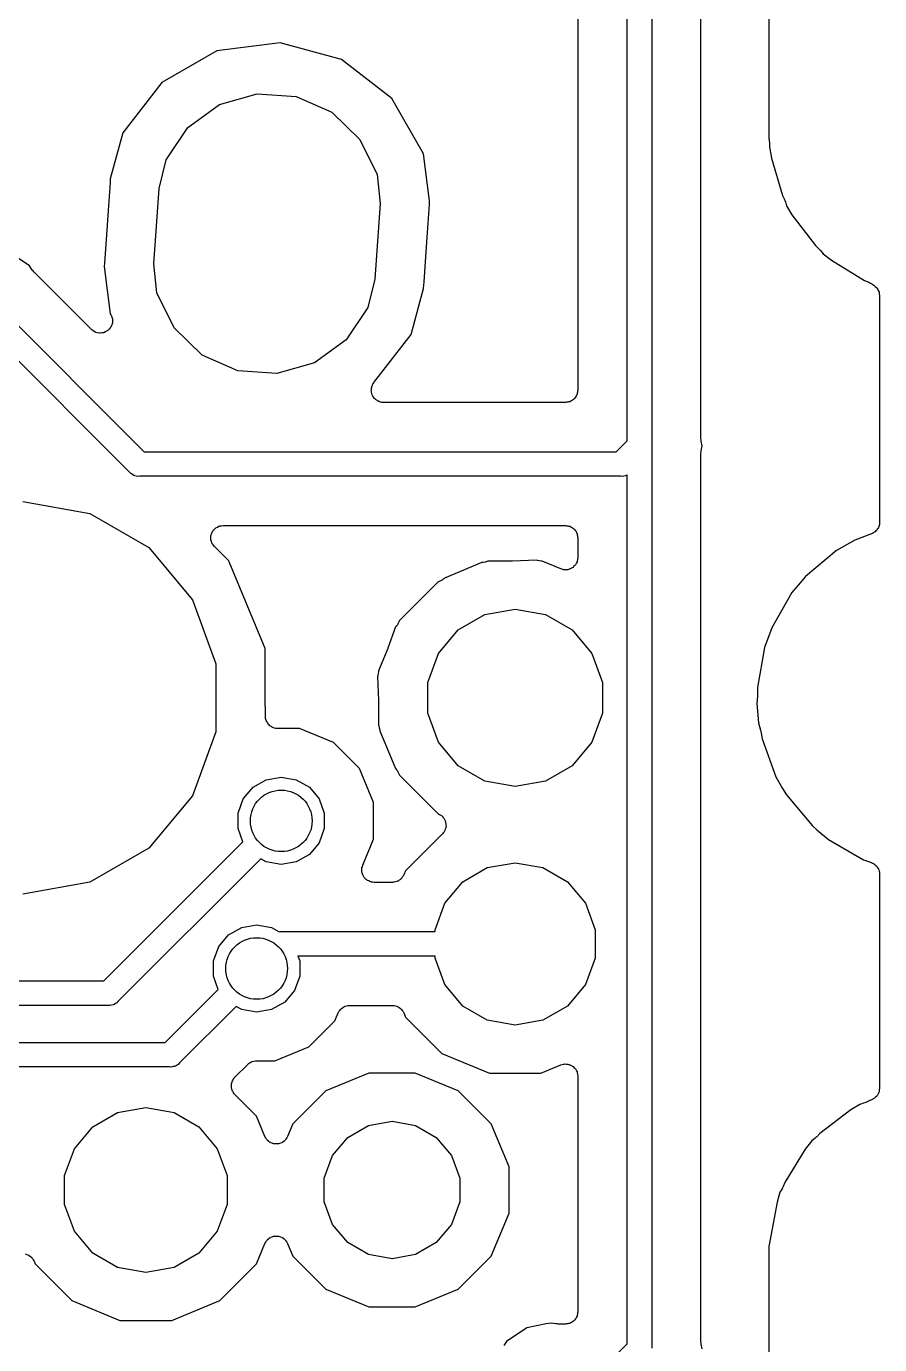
# Model space of a CAD drawing. Extents: x 240.1 to 314.9, y -176.2 to -102.8.
# Drawn here: x 306.11 to 314.91, y -155.27 to -141.66 of the extents above; entities that cross this region are included whole.
import ezdxf

# ---------------------------------------------------------------- set-up
doc = ezdxf.new("R2010")
doc.units = 0
doc.header["$MEASUREMENT"] = 0
doc.layers.add('BLACK', color=7, linetype='CONTINUOUS')

msp = doc.modelspace()

# ---------------------------------------------------------------- linework, layer by layer
at = {"layer": 'BLACK', "linetype": 'CONTINUOUS'}
for p, q in [((312.559, -126.327), (312.559, -145.984)), ((313.067, -145.915), (313.067, -126.385)), ((312.305, -145.937), (312.305, -127.001)), ((311.797, -133.445), (311.797, -145.415)), ((313.767, -135.2), (313.767, -142.803)), ((308.726, -141.831), (308.074, -141.914)), ((309.36, -142.003), (308.726, -141.831)), ((308.074, -141.914), (307.504, -142.241)), ((309.879, -142.404), (309.36, -142.003)), ((307.504, -142.241), (307.103, -142.76)), ((308.1, -142.467), (308.488, -142.356)), ((308.488, -142.356), (308.89, -142.384)), ((308.89, -142.384), (309.258, -142.547)), ((310.206, -142.974), (309.879, -142.404)), ((307.774, -142.705), (308.1, -142.467)), ((309.258, -142.547), (309.548, -142.827)), ((307.549, -143.039), (307.774, -142.705)), ((307.103, -142.76), (306.974, -143.234)), ((309.548, -142.827), (309.725, -143.189)), ((313.767, -142.803), (313.768, -142.807)), ((313.768, -142.807), (313.768, -142.817)), ((313.768, -142.817), (313.77, -142.826)), ((313.77, -142.826), (313.773, -142.875)), ((310.268, -143.461), (310.206, -142.974)), ((313.773, -142.875), (313.773, -142.876)), ((313.773, -142.876), (313.774, -142.897)), ((313.774, -142.897), (313.775, -142.905)), ((313.775, -142.905), (313.796, -143.021)), ((307.477, -143.332), (307.549, -143.039)), ((313.796, -143.021), (313.908, -143.406)), ((306.972, -143.27), (306.952, -143.56)), ((306.974, -143.234), (306.972, -143.27)), ((306.972, -143.27), (306.972, -143.27)), ((309.725, -143.189), (309.757, -143.489)), ((307.423, -144.111), (307.477, -143.332)), ((313.908, -143.406), (313.929, -143.448)), ((309.757, -143.489), (309.703, -144.268)), ((310.246, -143.787), (310.266, -143.497)), ((310.266, -143.497), (310.268, -143.461)), ((310.266, -143.497), (310.266, -143.497)), ((313.929, -143.448), (313.933, -143.46)), ((313.933, -143.46), (313.938, -143.471)), ((313.938, -143.471), (313.949, -143.511)), ((313.949, -143.511), (314.006, -143.604)), ((306.952, -143.56), (306.934, -143.813)), ((314.006, -143.604), (314.249, -143.923)), ((306.934, -143.813), (306.914, -144.103)), ((306.934, -143.813), (306.934, -143.813)), ((310.228, -144.04), (310.246, -143.787)), ((310.246, -143.787), (310.246, -143.787)), ((314.249, -143.923), (314.284, -143.955)), ((306.141, -144.132), (305.931, -143.992)), ((310.211, -144.297), (310.228, -144.04)), ((310.228, -144.04), (310.228, -144.04)), ((314.284, -143.955), (314.292, -143.965)), ((314.292, -143.965), (314.301, -143.974)), ((314.301, -143.974), (314.326, -144.007)), ((314.326, -144.007), (314.413, -144.073)), ((314.413, -144.073), (314.754, -144.283)), ((306.169, -144.175), (306.141, -144.132)), ((306.178, -144.184), (306.169, -144.175)), ((306.185, -144.194), (306.178, -144.184)), ((306.78, -144.789), (306.185, -144.194)), ((306.914, -144.103), (306.912, -144.139)), ((306.912, -144.139), (306.974, -144.626)), ((306.914, -144.103), (306.914, -144.103)), ((307.455, -144.411), (307.423, -144.111)), ((309.703, -144.268), (309.631, -144.561)), ((310.206, -144.366), (310.211, -144.297)), ((314.754, -144.283), (314.798, -144.3)), ((314.798, -144.3), (314.809, -144.307)), ((314.809, -144.307), (314.82, -144.312)), ((314.82, -144.312), (314.851, -144.331)), ((314.851, -144.331), (314.865, -144.344)), ((314.865, -144.344), (314.88, -144.357)), ((314.88, -144.357), (314.882, -144.359)), ((314.882, -144.359), (314.883, -144.36)), ((307.632, -144.773), (307.455, -144.411)), ((310.077, -144.84), (310.206, -144.366)), ((314.883, -144.36), (314.893, -144.378)), ((314.893, -144.378), (314.902, -144.395)), ((314.902, -144.395), (314.903, -144.397)), ((314.903, -144.397), (314.904, -144.4)), ((314.904, -144.4), (314.907, -144.419)), ((314.907, -144.419), (314.91, -144.438)), ((314.91, -144.438), (314.91, -146.779)), ((305.777, -144.504), (307.323, -146.05)), ((306.974, -144.626), (306.98, -144.636)), ((309.631, -144.561), (309.406, -144.895)), ((307.176, -146.263), (305.63, -144.717)), ((306.976, -144.767), (306.974, -144.772)), ((306.98, -144.763), (306.976, -144.767)), ((306.98, -144.636), (306.982, -144.641)), ((306.986, -144.748), (306.98, -144.763)), ((306.982, -144.641), (306.985, -144.646)), ((306.985, -144.646), (306.989, -144.662)), ((306.993, -144.732), (306.986, -144.748)), ((306.989, -144.662), (306.995, -144.678)), ((306.995, -144.722), (306.993, -144.727)), ((306.993, -144.727), (306.993, -144.732)), ((306.995, -144.678), (306.995, -144.683)), ((306.995, -144.683), (306.997, -144.688)), ((306.997, -144.688), (306.995, -144.705)), ((306.995, -144.705), (306.995, -144.722)), ((306.785, -144.792), (306.78, -144.789)), ((306.788, -144.796), (306.785, -144.792)), ((306.803, -144.805), (306.788, -144.796)), ((306.816, -144.815), (306.803, -144.805)), ((306.822, -144.816), (306.816, -144.815)), ((306.826, -144.819), (306.822, -144.816)), ((306.843, -144.822), (306.826, -144.819)), ((306.859, -144.826), (306.843, -144.822)), ((306.864, -144.825), (306.859, -144.826)), ((306.87, -144.826), (306.864, -144.825)), ((306.886, -144.824), (306.87, -144.826)), ((306.903, -144.822), (306.886, -144.824)), ((306.908, -144.82), (306.903, -144.822)), ((306.913, -144.819), (306.908, -144.82)), ((306.928, -144.811), (306.913, -144.819)), ((306.943, -144.803), (306.928, -144.811)), ((306.947, -144.8), (306.943, -144.803)), ((306.951, -144.797), (306.947, -144.8)), ((306.962, -144.784), (306.951, -144.797)), ((306.974, -144.772), (306.962, -144.784)), ((307.922, -145.053), (307.632, -144.773)), ((309.406, -144.895), (309.08, -145.133)), ((309.693, -145.337), (310.077, -144.84)), ((308.29, -145.216), (307.922, -145.053)), ((309.08, -145.133), (308.692, -145.244)), ((308.692, -145.244), (308.29, -145.216)), ((309.666, -145.42), (309.668, -145.407)), ((309.668, -145.428), (309.666, -145.42)), ((309.668, -145.393), (309.671, -145.385)), ((309.668, -145.407), (309.668, -145.393)), ((309.668, -145.437), (309.668, -145.428)), ((309.673, -145.45), (309.668, -145.437)), ((309.671, -145.385), (309.672, -145.376)), ((309.672, -145.376), (309.678, -145.364)), ((309.678, -145.364), (309.683, -145.351)), ((309.683, -145.351), (309.689, -145.345)), ((309.689, -145.345), (309.693, -145.337)), ((311.791, -145.447), (311.789, -145.458)), ((311.795, -145.437), (311.791, -145.447)), ((311.797, -145.415), (311.795, -145.426)), ((311.795, -145.426), (311.795, -145.437)), ((309.676, -145.463), (309.673, -145.45)), ((309.68, -145.47), (309.676, -145.463)), ((309.683, -145.478), (309.68, -145.47)), ((309.692, -145.489), (309.683, -145.478)), ((309.699, -145.5), (309.692, -145.489)), ((309.706, -145.506), (309.699, -145.5)), ((309.711, -145.512), (309.706, -145.506)), ((309.723, -145.519), (309.711, -145.512)), ((309.734, -145.527), (309.723, -145.519)), ((309.742, -145.53), (309.734, -145.527)), ((309.75, -145.534), (309.742, -145.53)), ((309.763, -145.537), (309.75, -145.534)), ((309.776, -145.541), (309.763, -145.537)), ((309.785, -145.541), (309.776, -145.541)), ((309.793, -145.542), (309.785, -145.541)), ((311.67, -145.542), (309.793, -145.542)), ((311.681, -145.54), (311.67, -145.542)), ((311.692, -145.54), (311.681, -145.54)), ((311.702, -145.536), (311.692, -145.54)), ((311.713, -145.534), (311.702, -145.536)), ((311.723, -145.529), (311.713, -145.534)), ((311.733, -145.525), (311.723, -145.529)), ((311.742, -145.518), (311.733, -145.525)), ((311.752, -145.512), (311.742, -145.518)), ((311.759, -145.504), (311.752, -145.512)), ((311.767, -145.497), (311.759, -145.504)), ((311.773, -145.487), (311.767, -145.497)), ((311.78, -145.478), (311.773, -145.487)), ((311.784, -145.468), (311.78, -145.478)), ((311.789, -145.458), (311.784, -145.468)), ((312.192, -146.05), (312.305, -145.937)), ((312.559, -145.984), (312.56, -146.001)), ((313.069, -145.927), (313.067, -145.915)), ((313.069, -145.94), (313.069, -145.927)), ((313.079, -145.99), (313.069, -145.94)), ((313.069, -146.04), (313.079, -145.99)), ((307.323, -146.05), (312.192, -146.05)), ((312.56, -146.001), (312.559, -146.007)), ((312.559, -146.007), (312.559, -155.304)), ((313.067, -146.065), (313.069, -146.053)), ((313.067, -155.235), (313.067, -146.065)), ((313.069, -146.053), (313.069, -146.04)), ((307.187, -146.276), (307.176, -146.263)), ((307.202, -146.284), (307.187, -146.276)), ((307.215, -146.294), (307.202, -146.284)), ((307.221, -146.295), (307.215, -146.294)), ((307.226, -146.298), (307.221, -146.295)), ((307.242, -146.301), (307.226, -146.298)), ((307.259, -146.305), (307.242, -146.301)), ((307.276, -146.304), (307.259, -146.305)), ((312.239, -146.304), (307.276, -146.304)), ((312.256, -146.305), (312.239, -146.304)), ((312.272, -146.301), (312.256, -146.305)), ((312.289, -146.298), (312.272, -146.301)), ((312.294, -146.295), (312.289, -146.298)), ((312.299, -146.294), (312.294, -146.295)), ((312.305, -146.29), (312.299, -146.294)), ((312.305, -155.257), (312.305, -146.29)), ((306.07, -146.565), (306.762, -146.687)), ((306.762, -146.687), (307.371, -147.039)), ((314.908, -146.801), (314.904, -146.812)), ((314.91, -146.779), (314.908, -146.79)), ((314.908, -146.79), (314.908, -146.801)), ((308.01, -146.95), (308.012, -146.934)), ((308.012, -146.917), (308.014, -146.912)), ((308.012, -146.934), (308.012, -146.917)), ((308.014, -146.906), (308.021, -146.891)), ((308.014, -146.912), (308.014, -146.906)), ((308.021, -146.891), (308.027, -146.875)), ((308.027, -146.875), (308.03, -146.871)), ((308.03, -146.871), (308.033, -146.866)), ((308.033, -146.866), (308.045, -146.854)), ((308.045, -146.854), (308.055, -146.842)), ((308.055, -146.842), (308.06, -146.839)), ((308.06, -146.839), (308.064, -146.835)), ((308.064, -146.835), (308.079, -146.828)), ((308.079, -146.828), (308.093, -146.82)), ((308.093, -146.82), (308.099, -146.819)), ((308.099, -146.819), (308.104, -146.816)), ((308.104, -146.816), (308.12, -146.815)), ((308.12, -146.815), (308.137, -146.812)), ((308.137, -146.812), (311.67, -146.812)), ((311.67, -146.812), (311.681, -146.814)), ((311.681, -146.814), (311.692, -146.814)), ((311.692, -146.814), (311.702, -146.818)), ((311.702, -146.818), (311.713, -146.82)), ((311.713, -146.82), (311.723, -146.825)), ((311.723, -146.825), (311.733, -146.829)), ((311.733, -146.829), (311.742, -146.836)), ((311.742, -146.836), (311.752, -146.842)), ((311.752, -146.842), (311.759, -146.85)), ((311.759, -146.85), (311.767, -146.857)), ((311.767, -146.857), (311.773, -146.867)), ((311.773, -146.867), (311.78, -146.875)), ((311.78, -146.875), (311.784, -146.886)), ((311.784, -146.886), (311.789, -146.896)), ((311.789, -146.896), (311.791, -146.907)), ((311.791, -146.907), (311.795, -146.917)), ((311.795, -146.917), (311.795, -146.928)), ((311.795, -146.928), (311.797, -146.939)), ((311.797, -146.939), (311.797, -147.143)), ((314.826, -146.899), (314.653, -146.962)), ((314.836, -146.893), (314.826, -146.899)), ((314.847, -146.889), (314.836, -146.893)), ((314.855, -146.882), (314.847, -146.889)), ((314.865, -146.877), (314.855, -146.882)), ((314.872, -146.868), (314.865, -146.877)), ((314.88, -146.861), (314.872, -146.868)), ((314.886, -146.851), (314.88, -146.861)), ((314.893, -146.843), (314.886, -146.851)), ((314.897, -146.832), (314.893, -146.843)), ((314.902, -146.823), (314.897, -146.832)), ((314.904, -146.812), (314.902, -146.823)), ((307.371, -147.039), (307.823, -147.578)), ((308.012, -146.955), (308.01, -146.95)), ((308.012, -146.961), (308.012, -146.955)), ((308.017, -146.977), (308.012, -146.961)), ((308.022, -146.993), (308.017, -146.977)), ((308.025, -146.997), (308.022, -146.993)), ((308.027, -147.002), (308.025, -146.997)), ((308.038, -147.015), (308.027, -147.002)), ((308.047, -147.029), (308.038, -147.015)), ((308.196, -147.178), (308.047, -147.029)), ((314.466, -147.07), (314.145, -147.339)), ((314.653, -146.962), (314.466, -147.07)), ((308.197, -147.18), (308.196, -147.178)), ((308.201, -147.187), (308.197, -147.18)), ((308.572, -148.081), (308.201, -147.187)), ((310.808, -147.194), (310.421, -147.355)), ((310.819, -147.194), (310.808, -147.194)), ((310.84, -147.189), (310.819, -147.194)), ((310.819, -147.194), (310.819, -147.194)), ((310.819, -147.194), (310.819, -147.194)), ((310.862, -147.184), (310.84, -147.189)), ((310.87, -147.181), (310.862, -147.184)), ((310.862, -147.184), (310.862, -147.184)), ((310.862, -147.184), (310.862, -147.184)), ((311.118, -147.181), (310.87, -147.181)), ((311.12, -147.181), (311.118, -147.181)), ((311.123, -147.181), (311.12, -147.181)), ((311.371, -147.171), (311.123, -147.181)), ((311.379, -147.173), (311.371, -147.171)), ((311.4, -147.177), (311.379, -147.173)), ((311.379, -147.173), (311.379, -147.173)), ((311.379, -147.173), (311.379, -147.173)), ((311.422, -147.181), (311.4, -147.177)), ((311.43, -147.181), (311.422, -147.181)), ((311.422, -147.181), (311.422, -147.181)), ((311.422, -147.181), (311.422, -147.181)), ((311.621, -147.26), (311.43, -147.181)), ((311.777, -147.211), (311.771, -147.217)), ((311.782, -147.198), (311.777, -147.211)), ((311.789, -147.186), (311.782, -147.198)), ((311.791, -147.178), (311.789, -147.186)), ((311.794, -147.17), (311.791, -147.178)), ((311.797, -147.143), (311.794, -147.157)), ((311.794, -147.157), (311.794, -147.17)), ((311.635, -147.263), (311.621, -147.26)), ((311.648, -147.268), (311.635, -147.263)), ((311.656, -147.268), (311.648, -147.268)), ((311.664, -147.27), (311.656, -147.268)), ((311.678, -147.268), (311.664, -147.27)), ((311.692, -147.268), (311.678, -147.268)), ((311.7, -147.265), (311.692, -147.268)), ((311.708, -147.264), (311.7, -147.265)), ((311.72, -147.258), (311.708, -147.264)), ((311.733, -147.253), (311.72, -147.258)), ((311.74, -147.248), (311.733, -147.253)), ((311.747, -147.244), (311.74, -147.248)), ((311.757, -147.233), (311.747, -147.244)), ((311.767, -147.225), (311.757, -147.233)), ((311.771, -147.217), (311.767, -147.225)), ((314.145, -147.339), (314.09, -147.405)), ((310.352, -147.396), (309.956, -147.792)), ((310.379, -147.384), (310.352, -147.396)), ((310.387, -147.379), (310.379, -147.384)), ((310.397, -147.375), (310.387, -147.379)), ((310.406, -147.367), (310.397, -147.375)), ((310.416, -147.361), (310.406, -147.367)), ((310.421, -147.355), (310.416, -147.361)), ((314.09, -147.405), (314.006, -147.504)), ((314.09, -147.405), (314.09, -147.405)), ((307.823, -147.578), (308.064, -148.238)), ((314.006, -147.504), (313.797, -147.867)), ((310.562, -147.889), (310.837, -147.73)), ((310.837, -147.73), (311.15, -147.675)), ((311.15, -147.675), (311.463, -147.73)), ((311.463, -147.73), (311.738, -147.889)), ((309.917, -147.859), (309.838, -148.076)), ((309.921, -147.856), (309.917, -147.859)), ((309.927, -147.846), (309.921, -147.856)), ((309.935, -147.837), (309.927, -147.846)), ((309.939, -147.827), (309.935, -147.837)), ((309.944, -147.819), (309.939, -147.827)), ((309.956, -147.792), (309.944, -147.819)), ((310.358, -148.133), (310.562, -147.889)), ((311.738, -147.889), (311.942, -148.133)), ((313.797, -147.867), (313.723, -148.07)), ((308.572, -148.579), (308.572, -148.081)), ((309.836, -148.081), (309.741, -148.31)), ((309.837, -148.078), (309.836, -148.081)), ((309.838, -148.076), (309.837, -148.078)), ((310.249, -148.431), (310.358, -148.133)), ((311.942, -148.133), (312.051, -148.431)), ((313.723, -148.07), (313.65, -148.482)), ((308.064, -148.238), (308.064, -148.942)), ((309.733, -148.361), (309.731, -148.369)), ((309.731, -148.369), (309.741, -148.617)), ((309.737, -148.34), (309.733, -148.361)), ((309.733, -148.361), (309.733, -148.361)), ((309.733, -148.361), (309.733, -148.361)), ((309.741, -148.318), (309.737, -148.34)), ((309.741, -148.31), (309.741, -148.318)), ((309.741, -148.318), (309.741, -148.318)), ((309.741, -148.318), (309.741, -148.318)), ((310.249, -148.749), (310.249, -148.431)), ((312.051, -148.431), (312.051, -148.749)), ((313.65, -148.572), (313.643, -148.65)), ((313.65, -148.561), (313.649, -148.566)), ((313.649, -148.566), (313.65, -148.572)), ((313.65, -148.482), (313.65, -148.561)), ((308.572, -148.58), (308.572, -148.579)), ((308.574, -148.782), (308.572, -148.58)), ((308.572, -148.58), (308.572, -148.58)), ((309.741, -148.617), (309.741, -148.62)), ((309.741, -148.62), (309.741, -148.622)), ((309.741, -148.622), (309.741, -148.87)), ((313.643, -148.65), (313.66, -148.848)), ((308.575, -148.792), (308.574, -148.782)), ((308.575, -148.803), (308.575, -148.792)), ((308.579, -148.813), (308.575, -148.803)), ((308.582, -148.825), (308.579, -148.813)), ((308.587, -148.834), (308.582, -148.825)), ((308.591, -148.844), (308.587, -148.834)), ((308.598, -148.853), (308.591, -148.844)), ((310.358, -149.047), (310.249, -148.749)), ((312.051, -148.749), (311.942, -149.047)), ((313.66, -148.848), (313.681, -148.924)), ((308.064, -148.942), (307.823, -149.602)), ((308.604, -148.863), (308.598, -148.853)), ((308.612, -148.87), (308.604, -148.863)), ((308.619, -148.878), (308.612, -148.87)), ((308.629, -148.884), (308.619, -148.878)), ((308.638, -148.891), (308.629, -148.884)), ((308.648, -148.895), (308.638, -148.891)), ((308.657, -148.9), (308.648, -148.895)), ((308.669, -148.902), (308.657, -148.9)), ((308.68, -148.906), (308.669, -148.902)), ((308.69, -148.906), (308.68, -148.906)), ((308.701, -148.907), (308.69, -148.906)), ((308.926, -148.907), (308.701, -148.907)), ((309.277, -149.053), (308.926, -148.907)), ((309.741, -148.87), (309.744, -148.878)), ((309.744, -148.878), (309.744, -148.878)), ((309.744, -148.878), (309.744, -148.878)), ((309.744, -148.878), (309.749, -148.9)), ((309.749, -148.9), (309.754, -148.921)), ((309.754, -148.921), (309.754, -148.921)), ((309.754, -148.921), (309.754, -148.921)), ((309.754, -148.921), (309.754, -148.932)), ((309.754, -148.932), (309.915, -149.319)), ((313.681, -148.924), (313.681, -148.929)), ((313.681, -148.929), (313.683, -148.935)), ((313.683, -148.935), (313.697, -149.012)), ((309.544, -149.32), (309.277, -149.053)), ((310.562, -149.291), (310.358, -149.047)), ((311.942, -149.047), (311.738, -149.291)), ((313.697, -149.012), (313.84, -149.405)), ((309.69, -149.671), (309.544, -149.32)), ((309.915, -149.319), (309.921, -149.324)), ((309.921, -149.324), (309.927, -149.334)), ((309.927, -149.334), (309.935, -149.343)), ((309.935, -149.343), (309.939, -149.353)), ((309.939, -149.353), (309.944, -149.361)), ((309.944, -149.361), (309.956, -149.388)), ((309.956, -149.388), (310.352, -149.784)), ((310.837, -149.45), (310.562, -149.291)), ((311.738, -149.291), (311.463, -149.45)), ((308.346, -149.634), (308.447, -149.514)), ((308.447, -149.514), (308.583, -149.436)), ((308.583, -149.436), (308.737, -149.409)), ((308.737, -149.409), (308.891, -149.436)), ((308.891, -149.436), (309.027, -149.514)), ((309.027, -149.514), (309.128, -149.634)), ((311.15, -149.505), (310.837, -149.45)), ((311.463, -149.45), (311.15, -149.505)), ((313.84, -149.405), (313.909, -149.525)), ((313.909, -149.525), (313.948, -149.592)), ((307.823, -149.602), (307.371, -150.141)), ((308.292, -149.782), (308.346, -149.634)), ((309.128, -149.634), (309.181, -149.782)), ((313.948, -149.592), (314.217, -149.913)), ((308.292, -149.938), (308.292, -149.782)), ((309.181, -149.782), (309.181, -149.938)), ((309.69, -150.049), (309.69, -149.671)), ((310.352, -149.784), (310.359, -149.787)), ((310.359, -149.787), (310.37, -149.795)), ((310.37, -149.795), (310.383, -149.8)), ((310.383, -149.8), (310.389, -149.806)), ((308.342, -150.075), (308.292, -149.938)), ((309.181, -149.938), (309.128, -150.086)), ((310.389, -149.806), (310.396, -149.811)), ((310.396, -149.811), (310.404, -149.822)), ((310.404, -149.822), (310.414, -149.832)), ((310.414, -149.832), (310.418, -149.839)), ((310.418, -149.839), (310.423, -149.846)), ((310.423, -149.846), (310.427, -149.859)), ((310.427, -149.859), (310.433, -149.872)), ((310.434, -149.932), (310.429, -149.945)), ((310.433, -149.872), (310.433, -149.88)), ((310.433, -149.88), (310.436, -149.888)), ((310.437, -149.916), (310.434, -149.924)), ((310.434, -149.924), (310.434, -149.932)), ((310.436, -149.888), (310.435, -149.902)), ((310.435, -149.902), (310.437, -149.916)), ((314.217, -149.913), (314.264, -149.953)), ((309.578, -150.319), (309.69, -150.049)), ((310.4, -149.994), (310.02, -150.375)), ((310.408, -149.983), (310.4, -149.994)), ((310.417, -149.973), (310.408, -149.983)), ((310.42, -149.965), (310.417, -149.973)), ((310.425, -149.958), (310.42, -149.965)), ((310.429, -149.945), (310.425, -149.958)), ((314.264, -149.953), (314.264, -149.953)), ((314.264, -149.953), (314.382, -150.052)), ((314.382, -150.052), (314.745, -150.261)), ((307.371, -150.141), (306.762, -150.493)), ((306.906, -151.511), (308.342, -150.075)), ((309.027, -150.206), (308.891, -150.284)), ((309.128, -150.086), (309.027, -150.206)), ((308.525, -150.251), (307.053, -151.724)), ((308.583, -150.284), (308.525, -150.251)), ((308.737, -150.311), (308.583, -150.284)), ((308.891, -150.284), (308.737, -150.311)), ((309.57, -150.346), (309.575, -150.333)), ((309.57, -150.354), (309.57, -150.346)), ((309.575, -150.333), (309.578, -150.319)), ((310.611, -150.488), (310.863, -150.342)), ((310.863, -150.342), (311.15, -150.292)), ((311.15, -150.292), (311.437, -150.342)), ((311.437, -150.342), (311.689, -150.488)), ((314.745, -150.261), (314.826, -150.291)), ((314.826, -150.291), (314.836, -150.296)), ((314.836, -150.296), (314.847, -150.3)), ((314.847, -150.3), (314.855, -150.307)), ((314.855, -150.307), (314.865, -150.313)), ((314.865, -150.313), (314.872, -150.321)), ((314.872, -150.321), (314.88, -150.328)), ((314.88, -150.328), (314.886, -150.338)), ((314.886, -150.338), (314.893, -150.347)), ((309.568, -150.362), (309.57, -150.354)), ((309.57, -150.376), (309.568, -150.362)), ((309.57, -150.39), (309.57, -150.376)), ((309.573, -150.398), (309.57, -150.39)), ((309.574, -150.406), (309.573, -150.398)), ((309.58, -150.418), (309.574, -150.406)), ((309.585, -150.431), (309.58, -150.418)), ((309.59, -150.438), (309.585, -150.431)), ((309.594, -150.445), (309.59, -150.438)), ((309.604, -150.455), (309.594, -150.445)), ((309.613, -150.465), (309.604, -150.455)), ((309.621, -150.469), (309.613, -150.465)), ((309.627, -150.475), (309.621, -150.469)), ((309.64, -150.48), (309.627, -150.475)), ((309.652, -150.487), (309.64, -150.48)), ((309.943, -150.481), (309.935, -150.483)), ((309.954, -150.472), (309.943, -150.481)), ((309.966, -150.465), (309.954, -150.472)), ((309.972, -150.459), (309.966, -150.465)), ((309.978, -150.454), (309.972, -150.459)), ((309.986, -150.442), (309.978, -150.454)), ((309.995, -150.431), (309.986, -150.442)), ((309.998, -150.424), (309.995, -150.431)), ((310.002, -150.417), (309.998, -150.424)), ((310.02, -150.375), (310.002, -150.417)), ((314.893, -150.347), (314.897, -150.357)), ((314.897, -150.357), (314.902, -150.367)), ((314.902, -150.367), (314.904, -150.378)), ((314.904, -150.378), (314.908, -150.388)), ((314.908, -150.388), (314.908, -150.399)), ((314.908, -150.399), (314.91, -150.41)), ((314.91, -150.41), (314.91, -152.62)), ((306.762, -150.493), (306.07, -150.615)), ((309.66, -150.489), (309.652, -150.487)), ((309.668, -150.492), (309.66, -150.489)), ((309.681, -150.493), (309.668, -150.492)), ((309.695, -150.495), (309.681, -150.493)), ((309.885, -150.495), (309.695, -150.495)), ((309.893, -150.494), (309.885, -150.495)), ((309.901, -150.494), (309.893, -150.494)), ((309.915, -150.49), (309.901, -150.494)), ((309.928, -150.487), (309.915, -150.49)), ((309.935, -150.483), (309.928, -150.487)), ((310.424, -150.711), (310.611, -150.488)), ((311.689, -150.488), (311.876, -150.711)), ((310.325, -150.984), (310.424, -150.711)), ((311.876, -150.711), (311.976, -150.984)), ((308.193, -151.038), (308.329, -150.96)), ((308.329, -150.96), (308.483, -150.933)), ((308.483, -150.933), (308.637, -150.96)), ((308.637, -150.96), (308.715, -151.005)), ((308.715, -151.005), (308.726, -151.002)), ((308.726, -151.002), (308.743, -151.003)), ((308.743, -151.003), (310.325, -151.003)), ((310.325, -151.003), (310.325, -150.984)), ((311.976, -150.984), (311.976, -151.276)), ((308.038, -151.306), (308.092, -151.158)), ((308.092, -151.158), (308.193, -151.038)), ((310.325, -151.257), (308.91, -151.257)), ((308.91, -151.257), (308.928, -151.306)), ((310.325, -151.276), (310.325, -151.257)), ((310.424, -151.549), (310.325, -151.276)), ((311.976, -151.276), (311.876, -151.549)), ((308.038, -151.462), (308.038, -151.306)), ((308.928, -151.306), (308.928, -151.462)), ((305.361, -151.511), (306.906, -151.511)), ((308.088, -151.599), (308.038, -151.462)), ((308.928, -151.462), (308.874, -151.61)), ((310.611, -151.772), (310.424, -151.549)), ((311.876, -151.549), (311.689, -151.772)), ((307.541, -152.146), (308.088, -151.599)), ((308.874, -151.61), (308.773, -151.73)), ((306.953, -151.765), (305.314, -151.765)), ((306.97, -151.766), (306.953, -151.765)), ((306.986, -151.762), (306.97, -151.766)), ((307.003, -151.759), (306.986, -151.762)), ((307.008, -151.756), (307.003, -151.759)), ((307.013, -151.755), (307.008, -151.756)), ((307.027, -151.745), (307.013, -151.755)), ((307.042, -151.737), (307.027, -151.745)), ((307.053, -151.724), (307.042, -151.737)), ((308.271, -151.775), (307.688, -152.359)), ((308.329, -151.808), (308.271, -151.775)), ((308.483, -151.835), (308.329, -151.808)), ((308.637, -151.808), (308.483, -151.835)), ((308.773, -151.73), (308.637, -151.808)), ((309.324, -151.843), (309.328, -151.836)), ((309.328, -151.836), (309.331, -151.828)), ((309.331, -151.828), (309.34, -151.818)), ((309.34, -151.818), (309.347, -151.806)), ((309.347, -151.806), (309.354, -151.801)), ((309.354, -151.801), (309.359, -151.795)), ((309.359, -151.795), (309.371, -151.788)), ((309.371, -151.788), (309.382, -151.779)), ((309.382, -151.779), (309.39, -151.777)), ((309.39, -151.777), (309.398, -151.773)), ((309.398, -151.773), (309.411, -151.77)), ((309.411, -151.77), (309.424, -151.766)), ((309.424, -151.766), (309.433, -151.766)), ((309.433, -151.766), (309.441, -151.765)), ((309.441, -151.765), (309.885, -151.765)), ((309.885, -151.765), (309.893, -151.766)), ((309.893, -151.766), (309.901, -151.766)), ((309.901, -151.766), (309.915, -151.77)), ((309.915, -151.77), (309.928, -151.773)), ((309.928, -151.773), (309.935, -151.777)), ((309.935, -151.777), (309.943, -151.779)), ((309.943, -151.779), (309.954, -151.788)), ((309.954, -151.788), (309.966, -151.795)), ((309.966, -151.795), (309.972, -151.801)), ((309.972, -151.801), (309.978, -151.806)), ((309.978, -151.806), (309.986, -151.818)), ((309.986, -151.818), (309.995, -151.828)), ((309.995, -151.828), (309.998, -151.836)), ((309.998, -151.836), (310.002, -151.843)), ((310.863, -151.918), (310.611, -151.772)), ((311.689, -151.772), (311.437, -151.918)), ((309.023, -152.191), (309.29, -151.924)), ((309.29, -151.924), (309.324, -151.843)), ((310.002, -151.843), (310.02, -151.885)), ((310.02, -151.885), (310.395, -152.26)), ((311.15, -151.968), (310.863, -151.918)), ((311.437, -151.918), (311.15, -151.968)), ((301.758, -152.146), (307.541, -152.146)), ((308.672, -152.337), (309.023, -152.191)), ((307.662, -152.38), (307.649, -152.39)), ((307.677, -152.372), (307.662, -152.38)), ((307.688, -152.359), (307.677, -152.372)), ((308.259, -152.506), (308.391, -152.374)), ((308.391, -152.374), (308.396, -152.37)), ((308.396, -152.37), (308.399, -152.366)), ((308.399, -152.366), (308.414, -152.358)), ((308.414, -152.358), (308.427, -152.348)), ((308.427, -152.348), (308.433, -152.347)), ((308.433, -152.347), (308.438, -152.344)), ((308.438, -152.344), (308.454, -152.341)), ((308.454, -152.341), (308.47, -152.337)), ((308.47, -152.337), (308.476, -152.337)), ((308.476, -152.337), (308.481, -152.337)), ((308.481, -152.337), (308.672, -152.337)), ((310.395, -152.26), (310.885, -152.463)), ((311.415, -152.463), (311.621, -152.378)), ((311.621, -152.378), (311.635, -152.375)), ((311.635, -152.375), (311.648, -152.37)), ((311.648, -152.37), (311.656, -152.37)), ((311.656, -152.37), (311.664, -152.369)), ((311.664, -152.369), (311.678, -152.37)), ((311.678, -152.37), (311.692, -152.37)), ((311.692, -152.37), (311.7, -152.373)), ((311.7, -152.373), (311.708, -152.374)), ((311.708, -152.374), (311.72, -152.381)), ((311.72, -152.381), (311.733, -152.385)), ((311.733, -152.385), (311.74, -152.391)), ((307.588, -152.4), (301.805, -152.4)), ((307.605, -152.401), (307.588, -152.4)), ((307.621, -152.397), (307.605, -152.401)), ((307.638, -152.394), (307.621, -152.397)), ((307.643, -152.391), (307.638, -152.394)), ((307.649, -152.39), (307.643, -152.391)), ((308.24, -152.533), (308.245, -152.523)), ((308.245, -152.523), (308.253, -152.515)), ((308.253, -152.515), (308.259, -152.506)), ((309.64, -152.463), (309.197, -152.647)), ((310.12, -152.463), (309.64, -152.463)), ((310.563, -152.647), (310.12, -152.463)), ((310.885, -152.463), (311.415, -152.463)), ((311.74, -152.391), (311.747, -152.395)), ((311.747, -152.395), (311.757, -152.405)), ((311.757, -152.405), (311.767, -152.414)), ((311.767, -152.414), (311.771, -152.421)), ((311.771, -152.421), (311.777, -152.427)), ((311.777, -152.427), (311.782, -152.44)), ((311.782, -152.44), (311.789, -152.452)), ((311.789, -152.452), (311.791, -152.46)), ((311.791, -152.46), (311.794, -152.468)), ((311.794, -152.468), (311.794, -152.482)), ((311.794, -152.482), (311.797, -152.495)), ((311.797, -152.495), (311.797, -154.928)), ((308.223, -152.585), (308.225, -152.574)), ((308.223, -152.596), (308.223, -152.585)), ((308.223, -152.607), (308.223, -152.596)), ((308.225, -152.617), (308.223, -152.607)), ((308.225, -152.574), (308.226, -152.563)), ((308.226, -152.628), (308.225, -152.617)), ((308.226, -152.563), (308.231, -152.553)), ((308.231, -152.639), (308.226, -152.628)), ((308.231, -152.553), (308.234, -152.542)), ((308.234, -152.649), (308.231, -152.639)), ((308.234, -152.542), (308.24, -152.533)), ((308.24, -152.658), (308.234, -152.649)), ((308.245, -152.668), (308.24, -152.658)), ((309.197, -152.647), (308.857, -152.987)), ((310.903, -152.987), (310.563, -152.647)), ((314.904, -152.657), (314.902, -152.664)), ((314.906, -152.651), (314.904, -152.657)), ((314.907, -152.635), (314.906, -152.651)), ((314.91, -152.62), (314.907, -152.635)), ((308.253, -152.676), (308.245, -152.668)), ((308.259, -152.685), (308.253, -152.676)), ((308.481, -152.907), (308.259, -152.685)), ((314.705, -152.786), (314.612, -152.843)), ((314.745, -152.775), (314.705, -152.786)), ((314.756, -152.77), (314.745, -152.775)), ((314.768, -152.766), (314.756, -152.77)), ((314.81, -152.745), (314.768, -152.766)), ((314.818, -152.742), (314.81, -152.745)), ((314.832, -152.736), (314.818, -152.742)), ((314.846, -152.73), (314.832, -152.736)), ((314.852, -152.726), (314.846, -152.73)), ((314.858, -152.723), (314.852, -152.726)), ((314.869, -152.712), (314.858, -152.723)), ((314.88, -152.702), (314.869, -152.712)), ((314.884, -152.696), (314.88, -152.702)), ((314.888, -152.691), (314.884, -152.696)), ((314.895, -152.677), (314.888, -152.691)), ((314.902, -152.664), (314.895, -152.677)), ((306.793, -153.018), (307.049, -152.87)), ((307.049, -152.87), (307.34, -152.819)), ((307.34, -152.819), (307.631, -152.87)), ((307.631, -152.87), (307.887, -153.018)), ((308.568, -153.118), (308.481, -152.907)), ((314.612, -152.843), (314.293, -153.086)), ((306.603, -153.244), (306.793, -153.018)), ((307.887, -153.018), (308.077, -153.244)), ((308.857, -152.987), (308.803, -153.118)), ((309.424, -153.127), (309.637, -153.004)), ((309.637, -153.004), (309.88, -152.961)), ((309.88, -152.961), (310.123, -153.004)), ((310.123, -153.004), (310.336, -153.127)), ((311.087, -153.43), (310.903, -152.987)), ((308.577, -153.132), (308.568, -153.118)), ((308.585, -153.146), (308.577, -153.132)), ((308.589, -153.15), (308.585, -153.146)), ((308.592, -153.155), (308.589, -153.15)), ((308.605, -153.165), (308.592, -153.155)), ((308.617, -153.176), (308.605, -153.165)), ((308.623, -153.178), (308.617, -153.176)), ((308.627, -153.182), (308.623, -153.178)), ((308.643, -153.187), (308.627, -153.182)), ((308.658, -153.193), (308.643, -153.187)), ((308.664, -153.193), (308.658, -153.193)), ((308.669, -153.195), (308.664, -153.193)), ((308.686, -153.194), (308.669, -153.195)), ((308.702, -153.195), (308.686, -153.194)), ((308.708, -153.193), (308.702, -153.195)), ((308.713, -153.193), (308.708, -153.193)), ((308.728, -153.187), (308.713, -153.193)), ((308.744, -153.182), (308.728, -153.187)), ((308.749, -153.178), (308.744, -153.182)), ((308.754, -153.176), (308.749, -153.178)), ((308.766, -153.165), (308.754, -153.176)), ((308.779, -153.155), (308.766, -153.165)), ((308.782, -153.15), (308.779, -153.155)), ((308.786, -153.146), (308.782, -153.15)), ((308.794, -153.132), (308.786, -153.146)), ((308.803, -153.118), (308.794, -153.132)), ((309.266, -153.315), (309.424, -153.127)), ((310.336, -153.127), (310.494, -153.315)), ((314.209, -153.163), (314.143, -153.25)), ((314.242, -153.138), (314.209, -153.163)), ((314.251, -153.129), (314.242, -153.138)), ((314.261, -153.121), (314.251, -153.129)), ((314.293, -153.086), (314.261, -153.121)), ((306.502, -153.522), (306.603, -153.244)), ((308.077, -153.244), (308.178, -153.522)), ((309.181, -153.547), (309.266, -153.315)), ((310.494, -153.315), (310.578, -153.547)), ((314.143, -153.25), (313.933, -153.591)), ((311.087, -153.91), (311.087, -153.43)), ((306.502, -153.818), (306.502, -153.522)), ((308.178, -153.522), (308.178, -153.818)), ((309.181, -153.793), (309.181, -153.547)), ((310.578, -153.547), (310.578, -153.793)), ((313.933, -153.591), (313.916, -153.635)), ((313.882, -153.692), (313.852, -153.797)), ((313.904, -153.657), (313.882, -153.692)), ((313.909, -153.646), (313.904, -153.657)), ((313.916, -153.635), (313.909, -153.646)), ((306.603, -154.096), (306.502, -153.818)), ((308.178, -153.818), (308.077, -154.096)), ((309.266, -154.025), (309.181, -153.793)), ((310.578, -153.793), (310.494, -154.025)), ((313.852, -153.797), (313.777, -154.199)), ((310.903, -154.353), (311.087, -153.91)), ((306.793, -154.322), (306.603, -154.096)), ((308.077, -154.096), (307.887, -154.322)), ((308.627, -154.158), (308.643, -154.153)), ((308.643, -154.153), (308.658, -154.147)), ((308.658, -154.147), (308.664, -154.147)), ((308.664, -154.147), (308.669, -154.145)), ((308.669, -154.145), (308.686, -154.146)), ((308.686, -154.146), (308.702, -154.145)), ((308.702, -154.145), (308.708, -154.147)), ((308.708, -154.147), (308.713, -154.147)), ((308.713, -154.147), (308.728, -154.153)), ((308.728, -154.153), (308.744, -154.158)), ((309.424, -154.213), (309.266, -154.025)), ((310.494, -154.025), (310.336, -154.213)), ((308.481, -154.433), (308.568, -154.222)), ((308.568, -154.222), (308.577, -154.208)), ((308.577, -154.208), (308.585, -154.194)), ((308.585, -154.194), (308.589, -154.19)), ((308.589, -154.19), (308.592, -154.185)), ((308.592, -154.185), (308.605, -154.175)), ((308.605, -154.175), (308.617, -154.164)), ((308.617, -154.164), (308.623, -154.162)), ((308.623, -154.162), (308.627, -154.158)), ((308.744, -154.158), (308.749, -154.162)), ((308.749, -154.162), (308.754, -154.164)), ((308.754, -154.164), (308.766, -154.175)), ((308.766, -154.175), (308.779, -154.185)), ((308.779, -154.185), (308.782, -154.19)), ((308.782, -154.19), (308.786, -154.194)), ((308.786, -154.194), (308.794, -154.208)), ((308.794, -154.208), (308.803, -154.222)), ((308.803, -154.222), (308.857, -154.353)), ((309.637, -154.337), (309.424, -154.213)), ((310.336, -154.213), (310.123, -154.337)), ((313.777, -154.2), (313.767, -154.25)), ((313.767, -154.25), (313.767, -161.853)), ((313.777, -154.199), (313.777, -154.2)), ((313.777, -154.2), (313.777, -154.2)), ((306.097, -154.33), (306.113, -154.336)), ((306.113, -154.336), (306.129, -154.341)), ((306.129, -154.341), (306.133, -154.344)), ((306.133, -154.344), (306.138, -154.346)), ((306.138, -154.346), (306.15, -154.358)), ((306.15, -154.358), (306.164, -154.368)), ((306.164, -154.368), (306.167, -154.373)), ((306.167, -154.373), (306.171, -154.376)), ((306.171, -154.376), (306.178, -154.391)), ((306.178, -154.391), (306.187, -154.405)), ((306.187, -154.405), (306.199, -154.433)), ((307.049, -154.47), (306.793, -154.322)), ((307.887, -154.322), (307.631, -154.47)), ((308.857, -154.353), (309.197, -154.693)), ((309.88, -154.379), (309.637, -154.337)), ((310.123, -154.337), (309.88, -154.379)), ((310.563, -154.693), (310.903, -154.353)), ((306.199, -154.433), (306.577, -154.811)), ((307.34, -154.521), (307.049, -154.47)), ((307.631, -154.47), (307.34, -154.521)), ((308.103, -154.811), (308.481, -154.433)), ((309.197, -154.693), (309.64, -154.876)), ((310.12, -154.876), (310.563, -154.693)), ((306.577, -154.811), (307.072, -155.016)), ((307.608, -155.016), (308.103, -154.811)), ((309.64, -154.876), (310.12, -154.876)), ((311.789, -154.972), (311.784, -154.981)), ((311.791, -154.961), (311.789, -154.972)), ((311.795, -154.95), (311.791, -154.961)), ((311.797, -154.928), (311.795, -154.939)), ((311.795, -154.939), (311.795, -154.95)), ((307.072, -155.016), (307.608, -155.016)), ((311.272, -155.092), (311.062, -155.232)), ((311.47, -155.053), (311.272, -155.092)), ((311.52, -155.043), (311.47, -155.053)), ((311.47, -155.053), (311.47, -155.053)), ((311.57, -155.053), (311.52, -155.043)), ((311.583, -155.053), (311.57, -155.053)), ((311.595, -155.055), (311.583, -155.053)), ((311.67, -155.055), (311.595, -155.055)), ((311.681, -155.053), (311.67, -155.055)), ((311.692, -155.053), (311.681, -155.053)), ((311.702, -155.049), (311.692, -155.053)), ((311.713, -155.047), (311.702, -155.049)), ((311.723, -155.042), (311.713, -155.047)), ((311.733, -155.038), (311.723, -155.042)), ((311.742, -155.031), (311.733, -155.038)), ((311.752, -155.025), (311.742, -155.031)), ((311.759, -155.017), (311.752, -155.025)), ((311.767, -155.01), (311.759, -155.017)), ((311.773, -155), (311.767, -155.01)), ((311.78, -154.992), (311.773, -155)), ((311.784, -154.981), (311.78, -154.992)), ((311.062, -155.232), (311.034, -155.275)), ((313.069, -155.247), (313.067, -155.235)), ((311.999, -155.563), (312.305, -155.257)), ((313.069, -155.26), (313.069, -155.247)), ((313.079, -155.31), (313.069, -155.26))]:
    msp.add_line(p, q, dxfattribs=at)
at = {"layer": 'BLACK'}
for centre in [(308.737, -149.86), (308.483, -151.384)]:
    msp.add_circle(centre, 0.318, dxfattribs=at)

doc.saveas('drawing.dxf')
